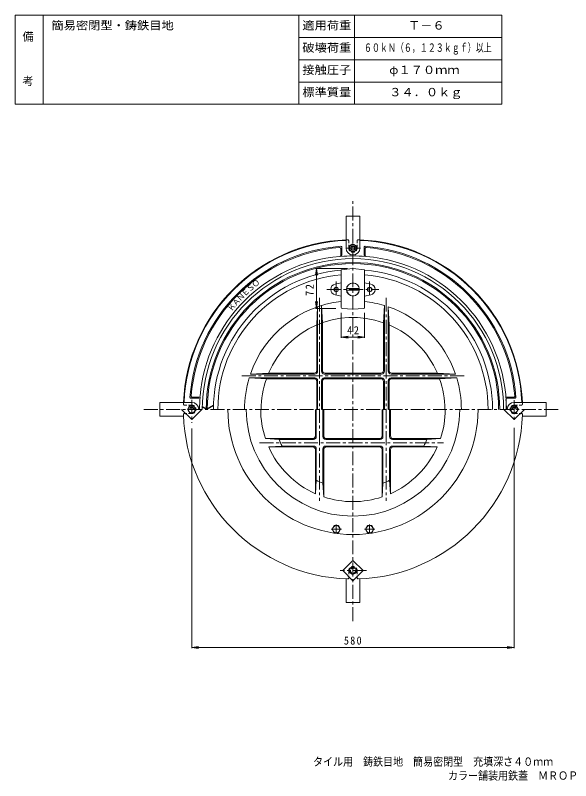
# Model space of a CAD drawing. Units: millimetres, scale not verified. Extents: x -960 to 894, y -688 to 688.
# Drawn here: x -960 to 39, y -688 to 688 of the extents above; entities that cross this region are included whole.
import ezdxf
from ezdxf.enums import TextEntityAlignment as Align

# ---------------------------------------------------------------- set-up
doc = ezdxf.new("R2010")
doc.units = ezdxf.units.MM
doc.header["$LTSCALE"] = 5
doc.linetypes.add('CHAIN1', pattern=[8, 5, -1, 1, -1])
doc.linetypes.add('DASHED1', pattern=[1.8, 1.2, -0.6])
for name, color, linetype, lineweight in [('1-0_1-0ﾚｲﾔ', 2, 'Continuous', 9), ('1-1_1-1ﾚｲﾔ', 3, 'Continuous', 9), ('1-2_1-2ﾚｲﾔ', 4, 'Continuous', 9), ('1-3_1-3ﾚｲﾔ', 4, 'Continuous', 9), ('1-4_1-4ﾚｲﾔ', 7, 'Continuous', 9), ('1-F', 7, 'Continuous', 9), ('F-0_F-0ﾚｲﾔ', 7, 'Continuous', 9)]:
    doc.layers.add(name, color=color, linetype=linetype, lineweight=lineweight)
doc.layers.add('F-4_F-4ﾚｲﾔ', color=2, linetype='Continuous')
doc.styles.add('ＭＳ ゴシック', font='')
doc.styles.get('ＭＳ ゴシック').set_extended_font_data('MS Gothic')

msp = doc.modelspace()

# ---------------------------------------------------------------- linework, layer by layer
at = {"layer": '1-0_1-0ﾚｲﾔ', "linetype": 'DASHED1'}
for p, q in [((-360.203, 270.067), (-360.203, 282.918)), ((-345.203, 270.067), (-345.203, 282.948)), ((-642.703, -12.433), (-655.554, -12.433)), ((-62.703, -12.433), (-49.852, -12.433)), ((-642.703, -27.433), (-653.587, -27.433)), ((-62.703, -27.433), (-51.818, -27.433)), ((-360.203, -309.933), (-360.203, -320.817)), ((-345.203, -309.933), (-345.203, -320.817))]:
    msp.add_line(p, q, dxfattribs=at)
at = {"layer": '1-0_1-0ﾚｲﾔ'}
for p, q in [((-374.703, 257.029), (-374.703, 269.072)), ((-372.703, 256.975), (-372.703, 271.237)), ((-332.703, 256.975), (-332.703, 271.237)), ((-330.703, 257.029), (-330.703, 269.072)), ((-629.61, 0.067), (-643.873, 0.067)), ((-629.665, 2.067), (-641.708, 2.067)), ((-75.795, 0.067), (-61.533, 0.067)), ((-75.741, 2.067), (-63.698, 2.067)), ((-653.587, -27.433), (-655.554, -27.433)), ((-616.702, -19.433), (-623.665, -15.413)), ((-616.701, -18.856), (-623.655, -14.841)), ((-51.818, -27.433), (-49.852, -27.433)), ((-360.203, -320.817), (-360.203, -322.784)), ((-345.203, -320.817), (-345.203, -322.813))]:
    msp.add_line(p, q, dxfattribs=at)
at = {"layer": '1-0_1-0ﾚｲﾔ', "color": 4, "linetype": 'CHAIN1'}
for p, q in [((-338.983, 270.067), (-366.45, 270.067)), ((-642.702, -2.904), (-642.702, -44.12)), ((-62.703, -3.554), (-62.703, -42.87)), ((-328.193, -309.932), (-375.731, -309.932))]:
    msp.add_line(p, q, dxfattribs=at)
at = {"layer": '1-0_1-0ﾚｲﾔ'}
for centre, radius, start, end in [((-352.703, -19.933), 305, 92.34885, 177.65115), ((-352.703, -19.933), 304, 92.35658, 177.64342), ((-352.703, -19.933), 305, 2.34885, 87.65115), ((-352.703, -19.933), 304, 2.35658, 87.64342), ((-352.703, -19.933), 294, 94.32091, 175.67909), ((-352.703, -19.933), 292, 94.74716, 175.25284), ((-376.703, 269.072), 2, 0, 94.74702), ((-374.703, 271.237), 2, 0, 94.32196), ((-330.703, 271.237), 2, 85.67804, 180), ((-328.703, 269.072), 2, 85.25298, 180), ((-352.703, -19.933), 294, 4.32091, 85.67909), ((-352.703, -19.933), 292, 4.74716, 85.25284), ((-352.703, -19.933), 276, 94.95258, 175.04742), ((-352.703, -19.933), 271, 0, 180), ((-376.703, 257.029), 2, 274.95213, 0), ((-374.703, 256.975), 2, 274.54192, 0), ((-352.703, -19.933), 275.78, 85.45744, 94.54256), ((-330.703, 256.975), 2, 180, 265.45808), ((-328.703, 257.029), 2, 180, 265.04787), ((-352.703, -19.933), 276, 0, 85.04742), ((-352.703, -19.933), 264, 0, 180), ((-643.873, 2.067), 2, 175.67804, 270), ((-641.708, 4.067), 2, 175.25298, 270), ((-629.665, 4.067), 2, 270, 355.04787), ((-629.61, 2.067), 2, 270, 355.45808), ((-352.703, -19.933), 275.78, 175.45744, 180), ((-75.795, 2.067), 2, 184.54192, 270), ((-75.741, 4.067), 2, 184.95213, 270), ((-63.698, 4.067), 2, 270, 4.74702), ((-61.533, 2.067), 2, 270, 4.32196), ((-352.703, -19.933), 275.78, 0, 3.702), ((-655.554, -29.433), 2, 90, 181.79736), ((-352.703, -19.933), 225, 180, 0), ((-49.852, -29.433), 2, 358.20264, 90), ((-352.703, -19.933), 305, 181.79669, 268.20329), ((-352.703, -19.933), 305, 271.79669, 358.20331), ((-362.203, -322.784), 2, 268.20264, 0), ((-343.203, -322.784), 2, 180, 271.79736)]:
    msp.add_arc(centre, radius, start, end, dxfattribs=at)
at = {"layer": '1-0_1-0ﾚｲﾔ', "linetype": 'DASHED1'}
for centre, radius, start, end in [((-352.703, -19.933), 305, 91.79671, 92.34885), ((-362.203, 282.918), 2, 0, 91.79729), ((-343.203, 282.918), 2, 88.20271, 180), ((-352.703, -19.933), 305, 87.65115, 88.20329), ((-352.703, 270.067), 7.5, 180, 0), ((-655.554, -10.433), 2, 178.20271, 270), ((-352.703, -19.933), 305, 177.65115, 178.20331), ((-642.703, -19.933), 7.5, 270, 90), ((-62.703, -19.933), 7.5, 90, 270), ((-49.852, -10.433), 2, 270, 1.79729), ((-352.703, -19.933), 305, 1.79669, 2.34885), ((-352.703, -309.933), 7.5, 0, 180)]:
    msp.add_arc(centre, radius, start, end, dxfattribs=at)
at = {"layer": '1-1_1-1ﾚｲﾔ', "linetype": 'CHAIN1'}
for p, q in [((-352.703, -400.481), (-352.703, 355.288)), ((-412.703, 180.788), (-412.703, -184.456)), ((-292.703, 180.788), (-292.703, -184.456)), ((-552.551, 40.067), (-352.703, 40.067)), ((-152.854, 40.067), (-352.703, 40.067)), ((-728.724, -19.933), (20.376, -19.933)), ((-520.659, -79.933), (-189.617, -79.933))]:
    msp.add_line(p, q, dxfattribs=at)
at = {"layer": '1-1_1-1ﾚｲﾔ'}
for p, q in [((-409.203, 48.567), (-409.203, 166.703)), ((-409.203, 166.703), (-407.703, 135.783)), ((-296.203, 166.703), (-297.703, 135.783)), ((-296.203, 48.567), (-296.203, 166.703)), ((-417.702, 131.881), (-416.203, 164.438)), ((-416.203, 48.567), (-416.203, 164.438)), ((-289.203, 48.567), (-289.203, 164.438)), ((-289.203, 164.438), (-287.703, 131.881)), ((-417.702, 50.067), (-417.702, 131.881)), ((-407.703, 50.067), (-407.703, 135.783)), ((-297.703, 50.067), (-297.703, 135.783)), ((-287.703, 50.067), (-287.703, 131.881)), ((-537.074, 43.567), (-504.517, 45.067)), ((-421.203, 43.567), (-537.074, 43.567)), ((-422.703, 45.067), (-504.517, 45.067)), ((-404.203, 43.567), (-352.703, 43.567)), ((-402.703, 45.067), (-352.703, 45.067)), ((-302.703, 45.067), (-352.703, 45.067)), ((-301.203, 43.567), (-352.703, 43.567)), ((-284.203, 43.567), (-168.331, 43.567)), ((-282.703, 45.067), (-200.889, 45.067)), ((-200.889, 45.067), (-168.331, 43.567)), ((-421.203, 36.567), (-539.338, 36.567)), ((-539.338, 36.567), (-508.418, 35.067)), ((-422.703, 35.067), (-508.418, 35.067)), ((-417.702, 30.068), (-417.702, -19.933)), ((-416.203, 31.567), (-416.203, -19.933)), ((-409.203, 31.567), (-409.203, -19.933)), ((-407.703, 30.068), (-407.703, -19.933)), ((-404.203, 36.567), (-352.703, 36.567)), ((-402.703, 35.067), (-352.703, 35.067)), ((-301.203, 36.567), (-352.703, 36.567)), ((-302.703, 35.067), (-352.703, 35.067)), ((-297.703, 30.068), (-297.703, -19.933)), ((-296.203, 31.567), (-296.203, -19.933)), ((-289.203, 31.567), (-289.203, -19.933)), ((-287.703, 30.068), (-287.703, -19.933)), ((-284.203, 36.567), (-166.067, 36.567)), ((-282.703, 35.067), (-196.987, 35.067)), ((-196.987, 35.067), (-166.067, 36.567)), ((-614.702, -19.433), (-603.608, -13.027)), ((-614.701, -18.854), (-603.591, -12.44)), ((-420.203, -67.433), (-420.203, -19.933)), ((-418.703, -68.933), (-418.703, -19.933)), ((-406.703, -68.933), (-406.703, -19.933)), ((-405.203, -67.433), (-405.203, -19.933)), ((-300.202, -67.433), (-300.202, -19.933)), ((-298.703, -68.933), (-298.703, -19.933)), ((-286.703, -68.933), (-286.703, -19.933)), ((-285.203, -67.433), (-285.203, -19.933)), ((-485.699, -73.933), (-510.111, -72.433)), ((-425.203, -72.433), (-510.111, -72.433)), ((-423.703, -73.933), (-485.699, -73.933)), ((-401.703, -73.933), (-352.703, -73.933)), ((-400.203, -72.433), (-352.703, -72.433)), ((-305.202, -72.433), (-352.703, -72.433)), ((-303.703, -73.933), (-352.703, -73.933)), ((-281.703, -73.933), (-219.706, -73.933)), ((-280.203, -72.433), (-195.294, -72.433)), ((-219.706, -73.933), (-195.294, -72.433)), ((-480.171, -85.933), (-504.286, -87.433)), ((-425.203, -87.433), (-504.286, -87.433)), ((-423.703, -85.933), (-480.171, -85.933)), ((-420.203, -92.433), (-420.202, -171.516)), ((-418.703, -90.933), (-418.703, -147.401)), ((-406.703, -90.933), (-406.703, -152.929)), ((-405.203, -92.433), (-405.203, -177.341)), ((-401.703, -85.933), (-352.703, -85.933)), ((-400.203, -87.433), (-352.703, -87.433)), ((-303.703, -85.933), (-352.703, -85.933)), ((-305.202, -87.433), (-352.703, -87.433)), ((-300.202, -92.433), (-300.203, -177.341)), ((-298.703, -90.933), (-298.703, -152.929)), ((-286.703, -90.933), (-286.703, -147.401)), ((-285.203, -92.433), (-285.203, -171.516)), ((-281.703, -85.933), (-225.235, -85.933)), ((-280.203, -87.433), (-201.119, -87.433)), ((-225.235, -85.933), (-201.119, -87.433)), ((-418.703, -147.401), (-420.202, -171.516)), ((-286.703, -147.401), (-285.203, -171.516)), ((-406.703, -152.929), (-405.203, -177.342)), ((-298.703, -152.929), (-300.203, -177.342))]:
    msp.add_line(p, q, dxfattribs=at)
for centre, radius, start, end in [((-352.703, -19.933), 262, 0, 180), ((-352.703, -19.933), 251, 94.79927, 180), ((-352.703, -19.933), 243, 94.95766, 180), ((-352.703, -19.933), 251, 0, 85.20073), ((-352.703, -19.933), 243, 0, 85.04234), ((-352.703, -19.933), 195, 96.18228, 160.99562), ((-352.703, -19.933), 195, 73.15741, 83.81772), ((-352.703, -19.933), 195, 19.00438, 70.99557), ((-352.703, -19.933), 165.144, 70.54634, 156.82164), ((-352.703, -19.933), 165.144, 23.17838, 66.82158), ((-422.703, 50.067), 5, 270, 0), ((-421.203, 48.567), 5, 270, 0), ((-404.203, 48.567), 5, 180, 270), ((-402.703, 50.067), 5, 180, 270), ((-302.703, 50.067), 5, 270, 0), ((-301.203, 48.567), 5, 270, 0), ((-284.203, 48.567), 5, 180, 270), ((-282.703, 50.067), 5, 180, 270), ((-352.703, -19.933), 195, 163.15746, 180), ((-352.703, -19.933), 165.144, 160.54639, 180), ((-422.703, 30.068), 5, 0, 90), ((-421.203, 31.567), 5, 0, 90), ((-404.203, 31.567), 5, 90, 180), ((-402.703, 30.068), 5, 90, 180), ((-302.703, 30.068), 5, 0, 90), ((-301.203, 31.567), 5, 0, 90), ((-284.203, 31.567), 5, 90, 180), ((-282.703, 30.068), 5, 90, 180), ((-352.703, -19.933), 165.144, 0, 19.45361), ((-352.703, -19.933), 195, 0, 16.84254), ((-352.703, -19.933), 192.058, 180, 0), ((-352.703, -19.933), 165.933, 180, 198.44493), ((-352.703, -19.933), 165.933, 341.55507, 0), ((-425.203, -67.433), 5, 270, 0), ((-400.203, -67.433), 5, 180, 270), ((-305.202, -67.433), 5, 270, 0), ((-280.203, -67.433), 5, 180, 270), ((-352.703, -19.933), 143.541, 202.09837, 207.37401), ((-423.703, -68.933), 5, 270, 0), ((-401.703, -68.933), 5, 180, 270), ((-303.703, -68.933), 5, 270, 0), ((-281.703, -68.933), 5, 180, 270), ((-352.703, -19.933), 143.541, 332.62599, 337.90163), ((-352.703, -19.933), 165.933, 204.00327, 245.9967), ((-425.203, -92.433), 5, 0, 90), ((-423.703, -90.933), 5, 0, 90), ((-401.703, -90.933), 5, 90, 180), ((-400.203, -92.433), 5, 90, 180), ((-305.202, -92.433), 5, 0, 90), ((-303.703, -90.933), 5, 0, 90), ((-281.703, -90.933), 5, 90, 180), ((-280.203, -92.433), 5, 90, 180), ((-352.703, -19.933), 165.933, 294.0033, 335.99673), ((-352.703, -19.933), 143.541, 242.62599, 247.90163), ((-352.703, -19.933), 143.541, 292.09837, 297.37401), ((-352.703, -19.933), 165.933, 251.55504, 288.44496)]:
    msp.add_arc(centre, radius, start, end, dxfattribs=at)
at = {"layer": '1-2_1-2ﾚｲﾔ', "color": 6}
for p, q in [((-341.301, 197.068), (-364.105, 197.068)), ((-341.301, 194.067), (-364.105, 194.067))]:
    msp.add_line(p, q, dxfattribs=at)
at = {"layer": '1-2_1-2ﾚｲﾔ'}
msp.add_circle((-352.703, 195.567), 11.75, dxfattribs=at)
at = {"layer": '1-2_1-2ﾚｲﾔ', "color": 6}
msp.add_circle((-352.703, 195.567), 11.5, dxfattribs=at)
at = {"layer": '1-3_1-3ﾚｲﾔ'}
for p, q in [((-340.203, 327.567), (-365.203, 327.567)), ((-365.203, 327.567), (-365.203, 270.067)), ((-340.203, 327.567), (-340.203, 270.067)), ((-352.703, 233.567), (-373.703, 231.067)), ((-373.703, 163.43), (-373.703, 231.067)), ((-352.703, 233.567), (-331.703, 231.067)), ((-331.703, 163.43), (-331.703, 231.067)), ((-373.703, 207.611), (-384.703, 205.365)), ((-331.703, 207.611), (-320.703, 205.365)), ((-373.703, 183.524), (-384.703, 185.769)), ((-331.703, 183.524), (-320.703, 185.769)), ((-371.845, 161.434), (-352.703, 160.067)), ((-333.56, 161.434), (-352.703, 160.067)), ((-700.202, -7.433), (-700.202, -32.433)), ((-700.202, -7.433), (-642.702, -7.433)), ((-5.203, -7.433), (-62.703, -7.433)), ((-5.203, -7.433), (-5.203, -32.433)), ((-700.202, -32.433), (-657.446, -32.433)), ((-5.203, -32.433), (-47.959, -32.433)), ((-365.203, -367.432), (-365.203, -324.676)), ((-340.203, -367.432), (-340.203, -324.676)), ((-340.203, -367.432), (-365.203, -367.432))]:
    msp.add_line(p, q, dxfattribs=at)
at = {"layer": '1-3_1-3ﾚｲﾔ', "color": 2}
for p, q in [((-352.703, 277.567), (-346.203, 273.814)), ((-352.703, 262.567), (-359.203, 266.32)), ((-352.703, 262.567), (-346.203, 266.32)), ((-346.203, 273.814), (-346.203, 266.32)), ((-635.203, -19.933), (-638.955, -13.433)), ((-70.203, -19.933), (-66.45, -13.433)), ((-661.087, -19.933), (-642.702, -38.317)), ((-642.702, -38.317), (-624.318, -19.933)), ((-62.703, -38.317), (-81.088, -19.933)), ((-44.318, -19.933), (-62.703, -38.317))]:
    msp.add_line(p, q, dxfattribs=at)
at = {"layer": '1-3_1-3ﾚｲﾔ', "linetype": 'CHAIN1'}
for p, q in [((-382.703, 210.153), (-382.703, 182.165)), ((-322.703, 210.153), (-322.703, 182.165)), ((-399.524, 195.567), (-306.013, 195.567)), ((-382.703, -242.924), (-382.703, -226.963)), ((-322.703, -242.924), (-322.703, -226.963)), ((-373.482, -235.433), (-391.78, -235.433)), ((-331.924, -235.433), (-313.626, -235.433))]:
    msp.add_line(p, q, dxfattribs=at)
at = {"layer": '1-3_1-3ﾚｲﾔ', "color": 7}
for p, q in [((-386.455, -241.933), (-378.95, -241.933)), ((-318.95, -241.933), (-326.455, -241.933))]:
    msp.add_line(p, q, dxfattribs=at)
at = {"layer": '1-3_1-3ﾚｲﾔ', "color": 2}
for points in [[(-352.703, 277.567), (-359.203, 273.814), (-359.203, 266.32)], [(-650.202, -19.933), (-646.45, -13.433), (-638.955, -13.433)], [(-55.203, -19.933), (-58.956, -13.433), (-66.45, -13.433)], [(-649.893, -19.933), (-646.298, -26.159), (-639.108, -26.159), (-635.513, -19.933)], [(-55.513, -19.933), (-59.108, -26.159), (-66.298, -26.159), (-69.893, -19.933)]]:
    msp.add_lwpolyline(points, dxfattribs=at)
at = {"layer": '1-3_1-3ﾚｲﾔ', "color": 7}
for points in [[(-386.455, -241.933), (-390.207, -235.435), (-386.453, -228.933), (-378.953, -228.933)], [(-378.95, -241.933), (-375.199, -235.435), (-378.953, -228.933)], [(-326.455, -241.933), (-330.207, -235.435), (-326.453, -228.933)], [(-318.95, -241.933), (-315.199, -235.435), (-318.953, -228.933), (-326.453, -228.933)]]:
    msp.add_lwpolyline(points, dxfattribs=at)
at = {"layer": '1-3_1-3ﾚｲﾔ', "color": 2}
for points in [[(-371.088, -309.932), (-352.703, -291.548), (-334.318, -309.932), (-352.703, -328.317)], [(-352.703, -317.123), (-346.476, -313.528), (-346.476, -306.338), (-352.703, -302.743), (-358.929, -306.338), (-358.929, -313.528)]]:
    msp.add_lwpolyline(points, close=True, dxfattribs=at)
for centre, radius in [((-352.703, 270.062), 6.5), ((-352.703, 270.067), 4), ((-352.703, 270.067), 3.324), ((-642.703, -19.933), 6.227), ((-62.703, -19.933), 6.227), ((-352.703, -309.933), 6.227)]:
    msp.add_circle(centre, radius, dxfattribs=at)
at = {"layer": '1-3_1-3ﾚｲﾔ'}
msp.add_circle((-352.703, 195.567), 11.75, dxfattribs=at)
at = {"layer": '1-3_1-3ﾚｲﾔ', "color": 7}
for centre, radius in [((-382.703, 195.567), 4), ((-382.703, 195.567), 3.594), ((-322.703, 195.567), 4), ((-322.703, 195.567), 3.594), ((-382.703, -235.433), 6.5), ((-322.703, -235.433), 6.5)]:
    msp.add_circle(centre, radius, dxfattribs=at)
at = {"layer": '1-3_1-3ﾚｲﾔ', "color": 2, "linetype": 'DASHED1'}
msp.add_circle((-352.703, -309.932), 4.5, dxfattribs=at)
at = {"layer": '1-3_1-3ﾚｲﾔ'}
for centre, radius, start, end in [((-352.703, 270.067), 12.5, 180, 0), ((-382.703, 195.567), 10, 101.53674, 258.46326), ((-322.703, 195.567), 10, 281.53674, 78.46326), ((-371.703, 163.43), 2, 180, 265.91711), ((-333.703, 163.43), 2, 274.08289, 0), ((-642.702, -19.933), 12.5, 0, 90), ((-62.703, -19.933), 12.5, 90, 180)]:
    msp.add_arc(centre, radius, start, end, dxfattribs=at)
at = {"layer": '1-3_1-3ﾚｲﾔ', "color": 2}
for centre, radius in [((-642.697, -19.933), 6.5), ((-62.708, -19.933), 6.5), ((-642.702, -19.933), 4), ((-642.702, -19.933), 3.324), ((-62.703, -19.933), 4), ((-62.703, -19.933), 3.324)]:
    msp.add_arc(centre, radius, 0, 180, dxfattribs=at)
at = {"layer": '1-F'}
for p, q in [((-418.33, 233.567), (-419.962, 221.174)), ((-362.703, 233.567), (-419.83, 233.567)), ((-418.33, 161.567), (-418.33, 233.567)), ((-418.33, 233.567), (-416.699, 221.174)), ((-418.33, 161.567), (-419.962, 173.96)), ((-418.33, 161.567), (-416.699, 173.96)), ((-383.703, 161.567), (-419.83, 161.567)), ((-373.703, 153.43), (-373.703, 108.433)), ((-331.703, 153.43), (-331.703, 108.433)), ((-373.703, 109.933), (-361.31, 111.565)), ((-331.703, 109.933), (-344.096, 111.565)), ((-373.703, 109.933), (-331.703, 109.933)), ((-373.703, 109.933), (-361.31, 108.301)), ((-331.703, 109.933), (-344.096, 108.301)), ((-642.702, -54.12), (-642.702, -449.531)), ((-62.703, -52.87), (-62.703, -449.531)), ((-642.702, -448.031), (-630.309, -446.399)), ((-642.702, -448.031), (-62.703, -448.031)), ((-642.702, -448.031), (-630.309, -449.662)), ((-62.703, -448.031), (-75.096, -446.399)), ((-62.703, -448.031), (-75.096, -449.662))]:
    msp.add_line(p, q, dxfattribs=at)
at = {"layer": 'F-0_F-0ﾚｲﾔ'}
for p, q in [((-85, 688.446), (-960, 688.446)), ((-960, 528.446), (-960, 688.446)), ((-910, 528.446), (-910, 688.446)), ((-450, 528.446), (-450, 688.446)), ((-350, 528.446), (-350, 688.446)), ((-85, 528.446), (-85, 688.446)), ((-85, 648.446), (-450, 648.446)), ((-85, 608.446), (-450, 608.446)), ((-85, 568.446), (-450, 568.446)), ((-85, 528.446), (-960, 528.446))]:
    msp.add_line(p, q, dxfattribs=at)

# ---------------------------------------------------------------- texts
at = {"layer": '1-4_1-4ﾚｲﾔ', "color": 6, "style": 'ＭＳ ゴシック'}
for s, rotation, p in [('Ｏ', 38.75, (-527.957, 195.688)), ('Ｅ', 43.751, (-545.322, 179.764)), ('Ｓ', 41.25, (-536.813, 187.916)), ('Ｎ', 46.25, (-553.466, 171.249)), ('Ｋ', 51.251, (-568.603, 153.195)), ('Ａ', 48.751, (-561.232, 162.387))]:
    msp.add_text(s, height=10.26, rotation=rotation, dxfattribs=at).set_placement(p, align=Align.BOTTOM_LEFT)
at = {"layer": '1-F', "color": 2, "insert": (-423.33, 183.803), "char_height": 14.66, "attachment_point": 7, "rotation": 90, "style": 'ＭＳ ゴシック'}
msp.add_mtext('\\T1.27;\\W0.95;72', dxfattribs=at)
at = {"layer": '1-F', "color": 2, "char_height": 14.66, "attachment_point": 7, "style": 'ＭＳ ゴシック'}
for s, insert in [('\\T1.27;\\W0.95;42', (-363.328, 114.933)), ('\\T1.27;\\W0.9;580', (-368.953, -443.031))]:
    msp.add_mtext(s, dxfattribs=dict(at, insert=insert))
at = {"layer": 'F-4_F-4ﾚｲﾔ', "style": 'ＭＳ ゴシック'}
for s, width, p in [('簡易密閉型・鋳鉄目地', 1.1, (-895, 658.446)), ('適用荷重', 1.1, (-443.75, 658.446)), ('Ｔ－６', 1.1, (-253.75, 658.446)), ('破壊荷重', 1.1, (-443.75, 618.446)), ('接触圧子', 1.1, (-443.75, 578.446)), ('φ１７０ｍｍ', 1.1, (-287.5, 578.446)), ('標準質量', 1.1, (-443.75, 538.446)), ('３４．０ｋｇ', 1.1, (-287.5, 538.446)), ('タイル用\u3000鋳鉄目地\u3000簡易密閉型\u3000充填深さ４０ｍｍ', 0.9, (-424.505, -665.112)), ('カラー舗装用鉄蓋\u3000ＭＲＯＰＲ－６－４５５５', 0.9, (-181.731, -690.2))]:
    msp.add_text(s, height=14.66, dxfattribs=dict(at, width=width)).set_placement(p, align=Align.BOTTOM_LEFT)
for s, p in [('備', (-947.038, 638.446)), ('考', (-947.038, 558.446))]:
    msp.add_text(s, height=14.66, dxfattribs=at).set_placement(p, align=Align.BOTTOM_LEFT)
at = {"layer": 'F-4_F-4ﾚｲﾔ', "color": 3, "style": 'ＭＳ ゴシック', "width": 0.7}
msp.add_text('６０ｋＮ（６，１２３ｋｇｆ）以上', height=14.66, dxfattribs=at).set_placement((-333, 618.446), align=Align.BOTTOM_LEFT)

doc.saveas('drawing.dxf')
